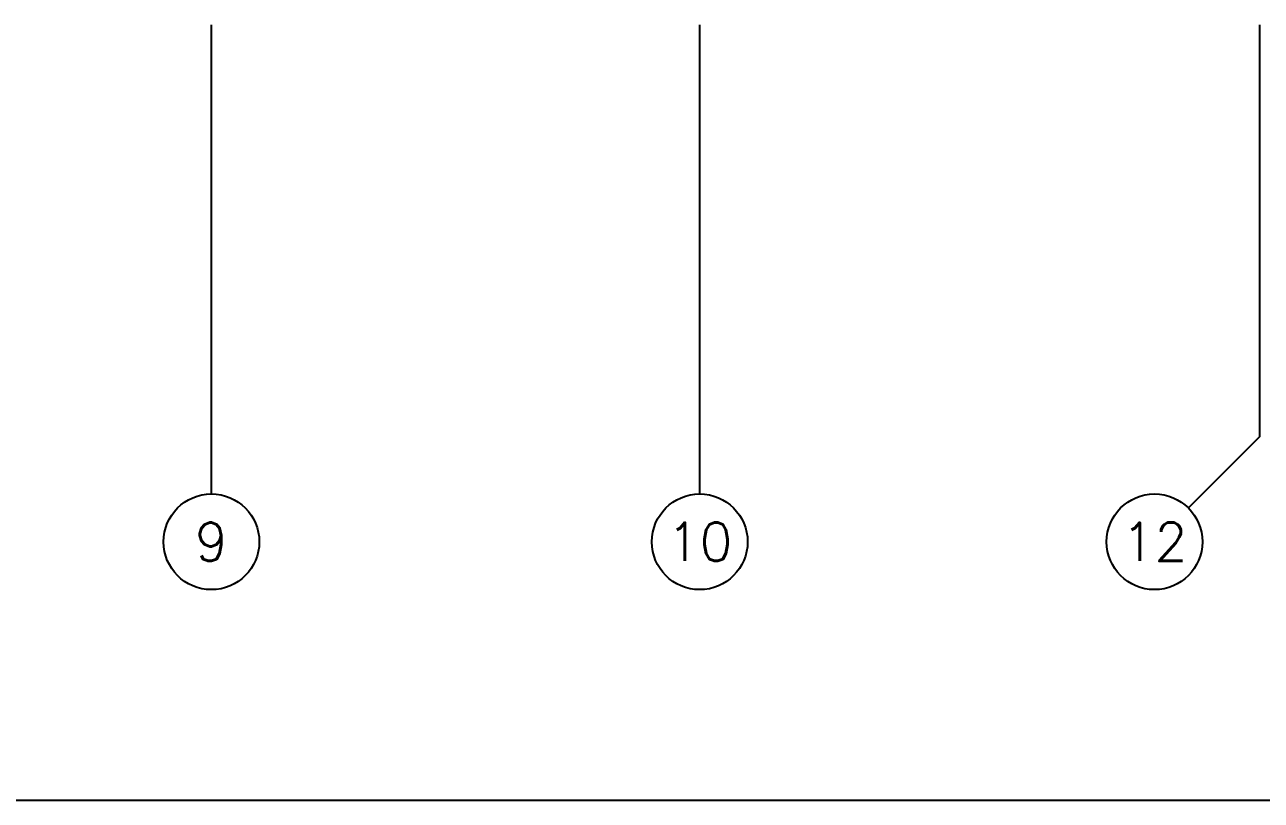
# Model space of a CAD drawing. Header units: millimetres. Extents: x -3 to 53, y -269 to 39.
# Drawn here: x 16.6 to 23.06, y -168.36 to -164.31 of the extents above; entities that cross this region are included whole.
import ezdxf
from ezdxf.enums import TextEntityAlignment as Align

# ---------------------------------------------------------------- set-up
doc = ezdxf.new("R2010")
doc.units = ezdxf.units.MM
doc.header["$LTSCALE"] = 15
doc.linetypes.add('PHANTOM', pattern=[63.5, 31.75, -6.35, 6.35, -6.35, 6.35, -6.35])
doc.linetypes.add('PHANTOM2', pattern=[1.25, 0.625, -0.125, 0.125, -0.125, 0.125, -0.125])
for name, color, linetype in [('A-EJES', 251, 'PHANTOM'), ('L-03_EQUIP-ACCES', 160, 'Continuous'), ('L13 Texto Grande', 150, 'Continuous')]:
    doc.layers.add(name, color=color, linetype=linetype)
doc.layers.add('A-MUROS', color=252, linetype='Continuous', lineweight=30)
doc.styles.add('ROMANS', font='romans.shx', dxfattribs={"width": 0.8})

# ---------------------------------------------------------------- blocks, each defined once
blk = doc.blocks.new('A$Cd50af844')
at = {"layer": 'L13 Texto Grande'}
blk.add_lwpolyline([(0, -1.0998), (42.4157, -1.0998)], dxfattribs=at)
blk = doc.blocks.new('Ejes_Torre G')
at = {"layer": 'A-EJES', "linetype": 'PHANTOM2', "ltscale": 0.5}
blk.add_line((23.05, -2.45, 0), (22.6768, -2.8232, 0), dxfattribs=at)
for points in [[(17.575, -2.75), (17.575, -0.3)], [(20.125, -2.75), (20.125, -0.3)]]:
    blk.add_lwpolyline(points, dxfattribs=at)
at = {"layer": 'A-EJES', "linetype": 'PHANTOM2', "ltscale": 0.5, "elevation": 0}
blk.add_lwpolyline([(23.05, -2.45), (23.05, -0.3)], dxfattribs=at)
at = {"layer": 'A-EJES', "linetype": 'Continuous'}
for centre in [(17.575, -3), (20.125, -3), (22.5, -3, 0)]:
    blk.add_circle(centre, 0.25, dxfattribs=at)
at = {"layer": 'A-EJES', "linetype": 'Continuous', "style": 'ROMANS'}
for s, p in [('9', (17.575, -3)), ('10', (20.125, -3)), ('12', (22.5, -3, 0))]:
    blk.add_text(s, height=0.2, dxfattribs=at).set_placement(p, align=Align.MIDDLE_CENTER)

msp = doc.modelspace()

# ---------------------------------------------------------------- block references
at = {"layer": 'A-MUROS'}
msp.add_blockref('Ejes_Torre G', (0, -164.0143), dxfattribs=at)
at = {"layer": 'L-03_EQUIP-ACCES'}
msp.add_blockref('A$Cd50af844', (0, -167.2643), dxfattribs=at)

doc.saveas('drawing.dxf')
